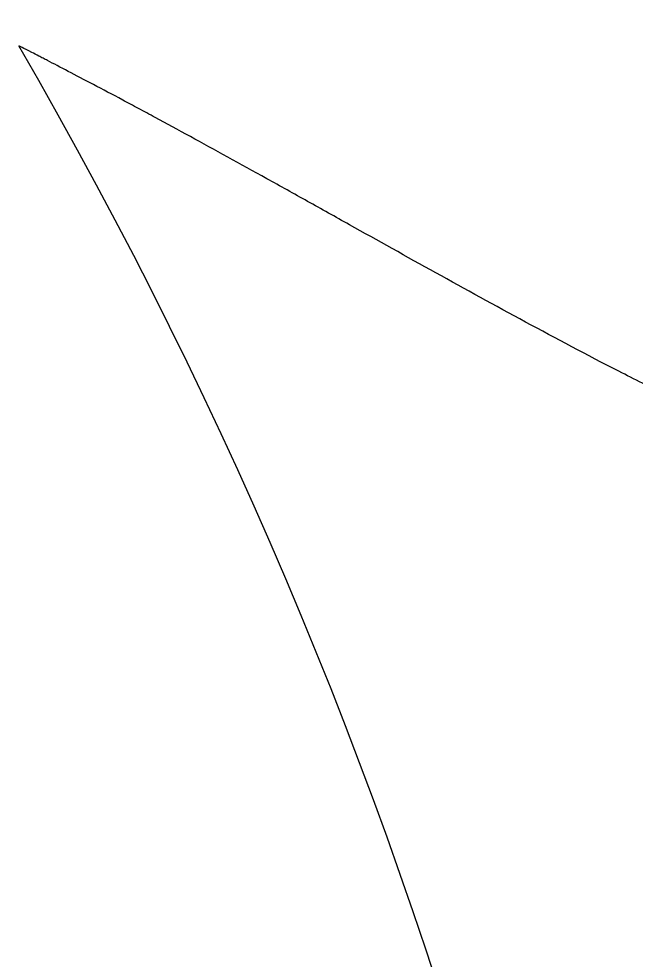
# Model space of a CAD drawing. Extents: x 1571 to 2360, y 0 to 579.
# Drawn here: x 1800.83 to 1805.2, y 180.71 to 187.36 of the extents above; entities that cross this region are included whole.
import ezdxf

# ---------------------------------------------------------------- set-up
doc = ezdxf.new("R2010")
doc.units = 0
doc.header["$LTSCALE"] = 10
doc.header["$MEASUREMENT"] = 0
doc.layers.add('1', color=7, linetype='CONTINUOUS')

msp = doc.modelspace()

# ---------------------------------------------------------------- linework, layer by layer
at = {"layer": '1', "color": 7, "linetype": 'Continuous', "lineweight": -3}
msp.add_arc((1771.3107, 170.0363), 34.1362, 0, 30.13336, dxfattribs=at)
msp.add_open_spline([(1809.2496, 196.2889), (1809.2496, 196.2889), (1809.2485, 196.282), (1809.2444, 196.2548), (1809.2414, 196.2346), (1809.2337, 196.1808), (1809.2291, 196.1473), (1809.2211, 196.0868), (1809.2182, 196.065), (1809.2123, 196.0178), (1809.2092, 195.9927), (1809.1935, 195.8596), (1809.1797, 195.7295), (1809.1603, 195.5013), (1809.1541, 195.4197), (1809.1453, 195.2891), (1809.1425, 195.2445), (1809.1372, 195.1534), (1809.1347, 195.1069), (1809.1229, 194.8697), (1809.116, 194.6653), (1809.1103, 194.3404), (1809.1091, 194.229), (1809.1086, 194.0863), (1809.1086, 194.0576), (1809.1086, 193.9998), (1809.1086, 193.9708), (1809.1089, 193.8832), (1809.1092, 193.8245), (1809.112, 193.5288), (1809.117, 193.2865), (1809.1318, 192.7929), (1809.1415, 192.5416), (1809.1644, 192.0318), (1809.1775, 191.7732), (1809.1952, 191.4464), (1809.1988, 191.3808), (1809.2061, 191.2494), (1809.2098, 191.1834), (1809.2211, 190.9855), (1809.2287, 190.8532), (1809.2518, 190.4554), (1809.2674, 190.189), (1809.2974, 189.6542), (1809.3118, 189.3859), (1809.3374, 188.8473), (1809.3486, 188.5771), (1809.361, 188.1707), (1809.3644, 188.035), (1809.3693, 187.7632), (1809.3708, 187.6273), (1809.3712, 187.3555), (1809.3703, 187.2195), (1809.3651, 186.9476), (1809.3609, 186.8117), (1809.3485, 186.5398), (1809.3402, 186.4039), (1809.3181, 186.1322), (1809.3043, 185.9963), (1809.2779, 185.7928), (1809.2681, 185.7248), (1809.2464, 185.5895), (1809.2344, 185.5222), (1809.2078, 185.3882), (1809.1932, 185.3216), (1809.1608, 185.1892), (1809.143, 185.1235), (1809.1036, 184.993), (1809.0819, 184.9284), (1809.0335, 184.8004), (1809.0068, 184.7371), (1808.9618, 184.6435), (1808.9459, 184.6125), (1808.9126, 184.5518), (1808.8952, 184.5219), (1808.8402, 184.4343), (1808.7999, 184.3783), (1808.7324, 184.2991), (1808.7087, 184.2734), (1808.6594, 184.2247), (1808.6338, 184.2016), (1808.5805, 184.158), (1808.5529, 184.1376), (1808.5098, 184.1091), (1808.4951, 184.0999), (1808.4653, 184.0823), (1808.4501, 184.0738), (1808.3731, 184.0334), (1808.3093, 184.0078), (1808.2108, 183.9779), (1808.1775, 183.9693), (1808.127, 183.9584), (1808.11, 183.9551), (1808.0761, 183.9491), (1808.0591, 183.9465), (1807.9742, 183.9347), (1807.9064, 183.9301), (1807.7709, 183.9281), (1807.7032, 183.9308), (1807.6018, 183.9391), (1807.5679, 183.9426), (1807.5005, 183.9509), (1807.4671, 183.9556), (1807.3673, 183.9714), (1807.3015, 183.9841), (1807.1062, 184.0271), (1806.9785, 184.0622), (1806.7266, 184.1409), (1806.6025, 184.1844), (1806.4183, 184.2541), (1806.3572, 184.278), (1806.2357, 184.3271), (1806.1753, 184.3523), (1805.9949, 184.4293), (1805.8764, 184.4824), (1805.6425, 184.5908), (1805.5269, 184.6462), (1805.2984, 184.7585), (1805.1855, 184.8154), (1804.8499, 184.9875), (1804.6308, 185.1039), (1804.2002, 185.3366), (1803.9889, 185.453), (1803.5739, 185.6831), (1803.3703, 185.7969), (1803.0712, 185.9639), (1802.9726, 186.019), (1802.8264, 186.1005), (1802.778, 186.1275), (1802.6818, 186.1811), (1802.6341, 186.2076), (1802.3982, 186.3385), (1802.2174, 186.4382), (1801.9611, 186.5782), (1801.8782, 186.6233), (1801.7781, 186.6774), (1801.7582, 186.6881), (1801.7189, 186.7093), (1801.6994, 186.7198), (1801.6417, 186.7508), (1801.6041, 186.7709), (1801.4947, 186.8293), (1801.4259, 186.8658), (1801.2976, 186.9335), (1801.238, 186.9648), (1801.1291, 187.0215), (1801.0798, 187.0471), (1801.0255, 187.0751), (1801.015, 187.0805), (1800.9948, 187.0909), (1800.9851, 187.0959), (1800.9572, 187.1102), (1800.9404, 187.1188), (1800.8953, 187.1419), (1800.8724, 187.1535), (1800.8417, 187.1691), (1800.8338, 187.1731), (1800.8338, 187.1731)], degree=3, knots=[0, 0, 0, 0, 0.015626, 0.015626, 0.031251, 0.031251, 0.046877, 0.046877, 0.05469, 0.05469, 0.062502, 0.062502, 0.093754, 0.093754, 0.109379, 0.109379, 0.117192, 0.117192, 0.125005, 0.125005, 0.156256, 0.156256, 0.171881, 0.171881, 0.175788, 0.175788, 0.179694, 0.179694, 0.187507, 0.187507, 0.218758, 0.218758, 0.250009, 0.250009, 0.281261, 0.281261, 0.289073, 0.289073, 0.296886, 0.296886, 0.312512, 0.312512, 0.343763, 0.343763, 0.375014, 0.375014, 0.406265, 0.406265, 0.421891, 0.421891, 0.437516, 0.437516, 0.453142, 0.453142, 0.468768, 0.468768, 0.484393, 0.484393, 0.500019, 0.500019, 0.507831, 0.507831, 0.515644, 0.515644, 0.523457, 0.523457, 0.53127, 0.53127, 0.539083, 0.539083, 0.546895, 0.546895, 0.550802, 0.550802, 0.554708, 0.554708, 0.562521, 0.562521, 0.566427, 0.566427, 0.570334, 0.570334, 0.57424, 0.57424, 0.576193, 0.576193, 0.578147, 0.578147, 0.585959, 0.585959, 0.589866, 0.589866, 0.591819, 0.591819, 0.593772, 0.593772, 0.601585, 0.601585, 0.609398, 0.609398, 0.613304, 0.613304, 0.617211, 0.617211, 0.625023, 0.625023, 0.640649, 0.640649, 0.656275, 0.656275, 0.664087, 0.664087, 0.6719, 0.6719, 0.687526, 0.687526, 0.703151, 0.703151, 0.718777, 0.718777, 0.750028, 0.750028, 0.781279, 0.781279, 0.81253, 0.81253, 0.828156, 0.828156, 0.835969, 0.835969, 0.843782, 0.843782, 0.875033, 0.875033, 0.890658, 0.890658, 0.894565, 0.894565, 0.898471, 0.898471, 0.906284, 0.906284, 0.921909, 0.921909, 0.937535, 0.937535, 0.953161, 0.953161, 0.957067, 0.957067, 0.960973, 0.960973, 0.968786, 0.968786, 0.984412, 0.984412, 1, 1, 1, 1], dxfattribs=at)

doc.saveas('drawing.dxf')
